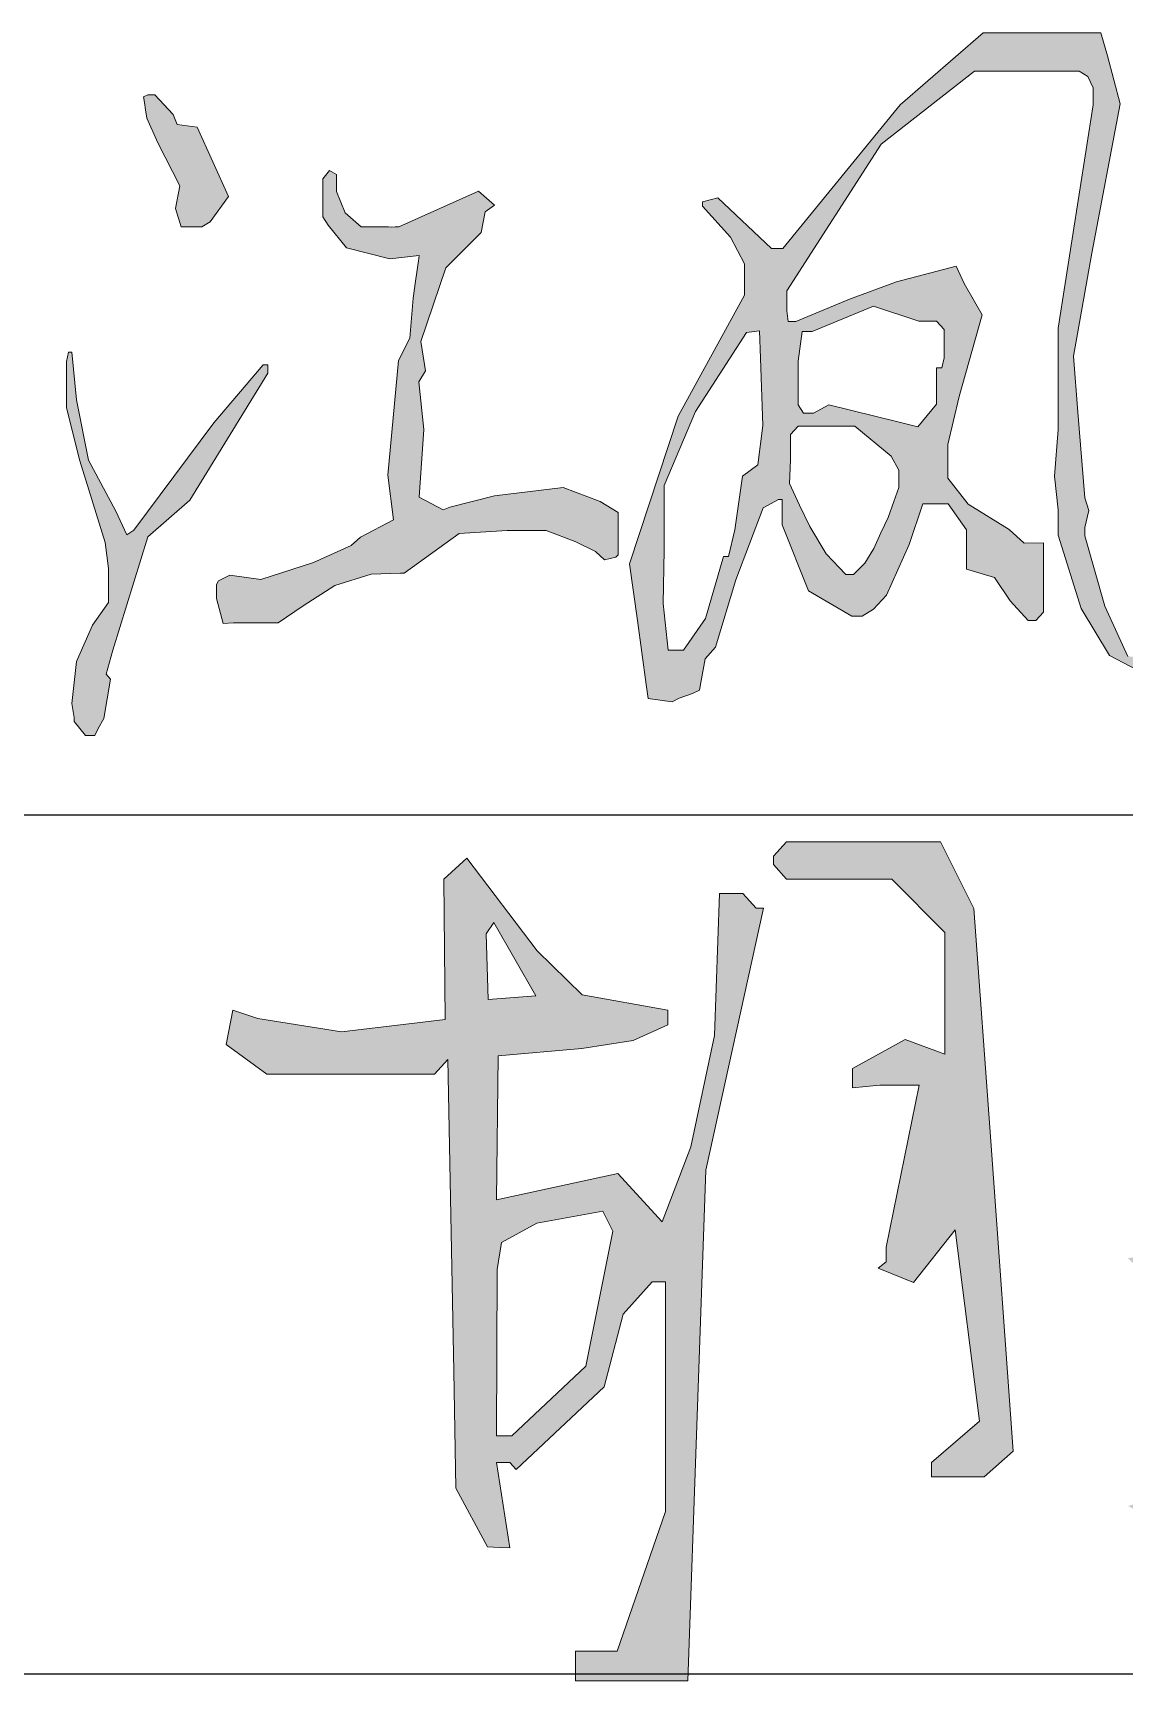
# Model space of a CAD drawing. Extents: x -29293 to 30124, y -19360 to 22650.
# Drawn here: x 12403 to 13101, y -16660 to -15605 of the extents above; entities that cross this region are included whole.
import ezdxf

# ---------------------------------------------------------------- set-up
doc = ezdxf.new("R2010")
doc.units = 0
doc.layers.get('0').update_dxf_attribs({"linetype": 'CONTINUOUS', "lineweight": 25})
doc.layers.add('13图框与明细表层', color=3, linetype='CONTINUOUS', lineweight=25)

msp = doc.modelspace()

# ---------------------------------------------------------------- hatches: boundary and pattern name
at = {"lineweight": 0}
h = msp.add_hatch(color=6, dxfattribs=at)
h.paths.add_polyline_path([(12996, -15837.3), (13010.7, -15785), (12999.2, -15765.1), (12994, -15754), (12986, -15756.1), (12955.9, -15763.9), (12925.7, -15775), (12891.4, -15789.4), (12886.5, -15789.4), (12885.6, -15782.5), (12885.6, -15775.1), (12885.6, -15769.7), (12946, -15675.9), (13005.7, -15629), (13064.4, -15629), (13072.6, -15629), (13078.3, -15632.6), (13081.6, -15639.8), (13081.6, -15650.6), (13059.3, -15793.6), (13059.3, -15858.5), (13056.9, -15888.3), (13059.3, -15909.9), (13059.3, -15926.2), (13074, -15973), (13092.2, -16003.2), (13122.5, -16019.2), (13170.6, -16044.7), (13204.9, -16054.9), (13222.9, -16054.3), (13250.7, -16053.3), (13265.3, -16035.2), (13265.3, -16026.7), (13265.3, -16021.3), (13265.3, -16008.7), (13261.3, -16000.4), (13246.4, -16007), (13240.9, -16007), (13235.9, -16007), (13235.9, -16007.8), (13235.9, -16015.9), (13219.5, -16025.7), (13217.1, -16025.7), (13187.6, -16025.7), (13156.8, -16025.1), (13138.8, -16007.1), (13103.9, -16003.7), (13089.2, -15971.6), (13076.4, -15926.6), (13076.4, -15921.2), (13078.9, -15910.3), (13076.4, -15902.2), (13071.9, -15847.4), (13069.1, -15811.6), (13080.9, -15745.6), (13098.9, -15649.9), (13090.8, -15619.3), (13086.5, -15604.6), (13066.9, -15604.6), (13042.4, -15604.6), (13011.3, -15604.6), (12958.3, -15650.6), (12883.2, -15742.6), (12875.9, -15742.6), (12841.5, -15710.1), (12831.8, -15712.8), (12831.8, -15715.6), (12849.7, -15735.4), (12858.7, -15752.5), (12858.7, -15766.9), (12858.7, -15772.4), (12816.2, -15850), (12785.1, -15944.5), (12790.1, -15980.8), (12795.7, -16021.8), (12796.9, -16030.7), (12812.3, -16032.7), (12816.8, -16030.4), (12825.3, -16027.5), (12829.9, -16025.3), (12830.6, -16020.5), (12833.5, -16005.2), (12840, -15997.9), (12853.1, -15954.6), (12870.6, -15908.6), (12880.3, -15903.2), (12882.7, -15903.2), (12882.7, -15919.5), (12899.5, -15961.8), (12927.3, -15978), (12933.8, -15978), (12941.2, -15973.5), (12949.4, -15964.5), (12964, -15932), (12972.6, -15906), (12977.5, -15906), (12988.9, -15906), (13000.7, -15922.7), (13000.7, -15947.9), (13018.6, -15953.3), (13028.6, -15968.1), (13040, -15980.8), (13044.9, -15980.7), (13049.8, -15975.3), (13049.8, -15947.7), (13049.8, -15931.1), (13037.6, -15931.3), (13027.9, -15922.5), (13001.7, -15906.3), (12988.7, -15889.7), (12988.7, -15877), (12988.7, -15868)])
h.paths.add_polyline_path([(12893, -15856.3), (12895.4, -15856.3), (12929.1, -15856.3), (12952.4, -15875.6), (12957.4, -15884.6), (12957.3, -15890.1), (12957.4, -15895.5), (12954.1, -15904.5), (12950.5, -15914.8), (12945.9, -15924.7), (12941.3, -15934.6), (12935.6, -15944.1), (12928.3, -15951.3), (12925.9, -15951.3), (12923.5, -15951.3), (12910.9, -15938.1), (12900.4, -15920.6), (12893.8, -15906.8), (12887.3, -15893), (12888.1, -15877.9), (12888.1, -15872.5), (12888.1, -15861.7)], flags=16)
h.paths.add_polyline_path([(12870.3, -15856), (12867.1, -15881), (12857.3, -15888.3), (12852.4, -15922.6), (12848.3, -15939.7), (12845.1, -15939.7), (12833.7, -15979.4), (12819.5, -15999.7), (12814.6, -15999.7), (12809.7, -15999.7), (12806.5, -15969.9), (12807.3, -15935.8), (12807.3, -15894.3), (12827.2, -15846.9), (12859.9, -15796.4), (12868.3, -15795.3), (12868.9, -15812.8)], flags=16)
h.paths.add_polyline_path([(12896.3, -15848.1), (12893, -15842.7), (12893, -15831.9), (12893, -15818.4), (12893, -15814.7), (12895.5, -15795.8), (12901.9, -15795.8), (12941.1, -15779.5), (12970.1, -15789.1), (12979, -15789.1), (12981.5, -15789.1), (12986.3, -15794.5), (12986.3, -15799.8), (12986.3, -15812.5), (12984.8, -15818.9), (12981.5, -15818.9), (12981.5, -15842.3), (12969.4, -15856.7), (12956.7, -15853.5), (12912.6, -15842.7), (12902.7, -15848.1)], flags=16)
h = msp.add_hatch(color=6)
h.paths.add_polyline_path([(13233.4, -15972.6), (13213.6, -15957.4), (13169.9, -15947.1), (13114.4, -15921.8), (13109.5, -15921.8), (13108.3, -15922.5), (13110.6, -15926), (13164.9, -15953.6), (13211.4, -15977.3), (13235.9, -15993.3), (13235.9, -16007.8), (13235.9, -16015.9), (13219.5, -16025.7), (13217.1, -16025.7), (13187.6, -16025.7), (13156.8, -16025.1), (13138.8, -16007.1), (13103.9, -16003.7), (13089.2, -15971.6), (13076.4, -15926.6), (13076.4, -15921.2), (13078.9, -15910.3), (13076.4, -15902.2), (13071.9, -15847.4), (13069.1, -15811.6), (13080.9, -15745.6), (13098.9, -15649.9), (13090.8, -15619.3), (13086.5, -15604.6), (13066.9, -15604.6), (13042.4, -15604.6), (13011.3, -15604.6), (12958.3, -15650.6), (12883.2, -15742.6), (12875.9, -15742.6), (12841.5, -15710.1), (12831.8, -15712.8), (12831.8, -15715.6), (12849.7, -15735.4), (12858.7, -15752.5), (12858.7, -15766.9), (12858.7, -15772.4), (12816.2, -15850), (12785.1, -15944.5), (12790.1, -15980.8), (12795.7, -16021.8), (12796.9, -16030.7), (12812.3, -16032.7), (12816.8, -16030.4), (12825.3, -16027.5), (12829.9, -16025.3), (12830.6, -16020.5), (12833.5, -16005.2), (12840, -15997.9), (12853.1, -15954.6), (12870.6, -15908.6), (12880.3, -15903.2), (12882.7, -15903.2), (12882.7, -15919.5), (12899.5, -15961.8), (12927.3, -15978), (12933.8, -15978), (12941.2, -15973.5), (12949.4, -15964.5), (12964, -15932), (12972.6, -15906), (12977.5, -15906), (12988.9, -15906), (13000.7, -15922.7), (13000.7, -15947.9), (13018.6, -15953.3), (13028.6, -15968.1), (13040, -15980.8), (13044.9, -15980.7), (13049.8, -15975.3), (13049.8, -15947.7), (13049.8, -15931.1), (13037.6, -15931.3), (13027.9, -15922.5), (13001.7, -15906.3), (12988.7, -15889.7), (12988.7, -15877), (12988.7, -15868), (12996, -15837.3), (13010.7, -15785), (12999.2, -15765.1), (12994, -15754), (12986, -15756.1), (12955.9, -15763.9), (12925.7, -15775), (12891.4, -15789.4), (12886.5, -15789.4), (12885.6, -15782.5), (12885.6, -15775.1), (12885.6, -15769.7), (12946, -15675.9), (13005.7, -15629), (13064.4, -15629), (13072.6, -15629), (13078.3, -15632.6), (13081.6, -15639.8), (13081.6, -15650.6), (13059.3, -15793.6), (13059.3, -15858.5), (13056.9, -15888.3), (13059.3, -15909.9), (13059.3, -15926.2), (13074, -15973), (13092.2, -16003.2), (13122.5, -16019.2), (13170.6, -16044.7), (13204.9, -16054.9), (13222.9, -16054.3), (13250.7, -16053.3), (13265.3, -16035.2), (13265.3, -16026.7), (13265.3, -16021.3), (13265.3, -16008.7), (13256.4, -15990.1)])
h.paths.add_polyline_path([(12981.5, -15842.3), (12969.4, -15856.7), (12956.7, -15853.5), (12912.6, -15842.7), (12902.7, -15848.1), (12896.3, -15848.1), (12893, -15842.7), (12893, -15831.9), (12893, -15818.4), (12893, -15814.7), (12895.5, -15795.8), (12901.9, -15795.8), (12941.1, -15779.5), (12970.1, -15789.1), (12979, -15789.1), (12981.5, -15789.1), (12986.3, -15794.5), (12986.3, -15799.8), (12986.3, -15812.5), (12984.8, -15818.9), (12981.5, -15818.9)], flags=16)
h.paths.add_polyline_path([(12957.4, -15895.5), (12954.1, -15904.5), (12950.5, -15914.8), (12945.9, -15924.7), (12941.3, -15934.6), (12935.6, -15944.1), (12928.3, -15951.3), (12925.9, -15951.3), (12923.5, -15951.3), (12910.9, -15938.1), (12900.4, -15920.6), (12893.8, -15906.8), (12887.3, -15893), (12888.1, -15877.9), (12888.1, -15872.5), (12888.1, -15861.7), (12893, -15856.3), (12895.4, -15856.3), (12929.1, -15856.3), (12952.4, -15875.6), (12957.4, -15884.6), (12957.3, -15890.1)], flags=16)
h.paths.add_polyline_path([(12867.1, -15881), (12857.3, -15888.3), (12852.4, -15922.6), (12848.3, -15939.7), (12845.1, -15939.7), (12833.7, -15979.4), (12819.5, -15999.7), (12814.6, -15999.7), (12809.7, -15999.7), (12806.5, -15969.9), (12807.3, -15935.8), (12807.3, -15894.3), (12827.2, -15846.9), (12859.9, -15796.4), (12868.3, -15795.3), (12868.9, -15812.8), (12870.3, -15856)], flags=16)
h = msp.add_hatch(color=6)
h.paths.add_polyline_path([(12508.5, -15664.9), (12495.6, -15663.2), (12493.1, -15656.9), (12481.4, -15644.3), (12477, -15644.3), (12474.1, -15645.6), (12474.7, -15649.2), (12475.4, -15653.8), (12476.2, -15659.1), (12483.4, -15675), (12497.3, -15702.5), (12494.7, -15717), (12498.3, -15728.8), (12511.4, -15728.8), (12516.7, -15725.6), (12528.5, -15709.3)])
h.paths.add_polyline_path([(12476.9, -15927.2), (12503.8, -15903.6), (12553.6, -15822.4), (12553.6, -15817), (12550.7, -15817), (12519.2, -15854.3), (12467.9, -15922.9), (12463.5, -15925.9), (12456.4, -15910.7), (12438.9, -15878.2), (12431.2, -15839.5), (12428.3, -15808.9), (12426.2, -15808.9), (12425, -15815), (12425, -15823.1), (12425, -15844.7), (12433.4, -15878.6), (12449.6, -15930.9), (12451.8, -15947.5), (12451.8, -15969.2), (12441.6, -15983.7), (12431.4, -16006.9), (12428.4, -16033.9), (12429.9, -16042.9), (12429.8, -16045.3), (12437.1, -16054.3), (12443, -16054.3), (12445.2, -16049.8), (12448.7, -16043.4), (12453.1, -16018.2), (12450.3, -16015.1), (12454.6, -15999.8)])
h.paths.add_polyline_path([(12619.9, -15951.1), (12638.6, -15950.4), (12640.8, -15950.4), (12676, -15925.1), (12706.7, -15923.1), (12731.7, -15923.1), (12750.7, -15930.3), (12763.2, -15936.6), (12769.1, -15942), (12776.4, -15940.2), (12777.9, -15938.8), (12777.9, -15928), (12777.9, -15917.1), (12777.9, -15911.7), (12766.2, -15904.5), (12742.7, -15895.5), (12698.7, -15900.9), (12670.2, -15908.1), (12665.8, -15909.8), (12650.4, -15901.7), (12653.4, -15858.4), (12650.3, -15828), (12654.6, -15820.9), (12652.4, -15807.4), (12651.6, -15802.1), (12667.5, -15754.9), (12690.1, -15732.3), (12692.8, -15719.1), (12698.7, -15714.8), (12688.5, -15705.8), (12637.5, -15728.7), (12635.2, -15728.7), (12633, -15728.9), (12630.8, -15728.7), (12613.3, -15728.7), (12603.1, -15719.7), (12597.7, -15706.2), (12597.7, -15695.3), (12593.2, -15692.6), (12588.8, -15698), (12588.8, -15706.1), (12588.8, -15722.3), (12592.3, -15727.6), (12604, -15742.1), (12631.8, -15749.2), (12650.5, -15747.1), (12650, -15750.6), (12648.2, -15763.6), (12646.7, -15774.3), (12644.5, -15799.9), (12637.2, -15814.4), (12630.4, -15887.7), (12634.1, -15916.3), (12612.9, -15927.4), (12607.1, -15932.8), (12583, -15943.7), (12549.2, -15954.4), (12529.4, -15951.7), (12522.1, -15955.3), (12520.8, -15957.6), (12520.8, -15961.2), (12520.8, -15966.6), (12525.2, -15982.7), (12531.7, -15982.2), (12544.8, -15982.2), (12560.2, -15982.2), (12576.3, -15971.4), (12596.5, -15958.4)])
h = msp.add_hatch(color=6)
h.paths.add_polyline_path([(12833.8, -16332.5), (12870.7, -16164.9), (12866, -16164.9), (12857.5, -16155.6), (12842.6, -16155.6), (12839.5, -16246.4), (12824.2, -16317.6), (12805.9, -16365.7), (12777.5, -16334.7), (12699.9, -16351.6), (12701, -16259.4), (12754.5, -16254.7), (12787.3, -16249.5), (12809.6, -16239.6), (12809.6, -16230.2), (12754.8, -16220.4), (12725.9, -16192.1), (12680.9, -16132.9), (12666.2, -16146.3), (12667.2, -16236.1), (12600.8, -16244), (12547.4, -16235.6), (12531.2, -16230.2), (12527, -16252.1), (12553.1, -16271.1), (12609.8, -16271.1), (12660.4, -16271.1), (12668.8, -16261.7), (12672.6, -16461.3), (12674, -16536.2), (12694.3, -16573.8), (12701.8, -16574.1), (12708.4, -16574.4), (12699.9, -16519.7), (12708.4, -16519.7), (12712.6, -16524.3), (12768.8, -16471.4), (12781, -16424.7), (12799.6, -16404), (12808, -16404), (12808, -16413.4), (12808, -16551), (12777.2, -16640.5), (12750.5, -16640.5), (12750.5, -16659.6), (12775.9, -16659.6), (12822.4, -16659.6)])
h.paths.add_polyline_path([(12703.2, -16379), (12725.7, -16366.6), (12767.9, -16358.8), (12774.3, -16371.6), (12757.1, -16458), (12709.7, -16502.7), (12699.9, -16502.7), (12700.5, -16396.2)], flags=16)
h.paths.add_polyline_path([(12694.6, -16223.3), (12693.3, -16181.4), (12698.3, -16174.1), (12725.2, -16221)], flags=16)
h.paths.add_polyline_path([(13016.1, -16314.1), (13005.4, -16165.2), (12983.9, -16122.4), (12893.9, -16122.4), (12885.4, -16122.4), (12877.1, -16131.7), (12877.1, -16137), (12885.4, -16146.3), (12952.9, -16146.3), (12986.7, -16180.5), (12986.7, -16249), (12986.7, -16258.3), (12961.4, -16249), (12927.6, -16267.6), (12927.6, -16280), (12945.1, -16278.1), (12961.9, -16278.1), (12970.4, -16278.1), (12949.3, -16381.9), (12949.3, -16391.3), (12944.2, -16395.4), (12966.7, -16404.6), (12993.3, -16370.7), (13008.9, -16493.3), (12978.3, -16519.7), (12978.3, -16528.9), (13012, -16528.9), (13030.4, -16512.4)])
h.paths.add_polyline_path([(13291.5, -16312.2), (13330.4, -16305.1), (13317.4, -16293.1), (13300, -16295.6), (13290.7, -16304.9), (13281.4, -16267.6), (13272.1, -16267.6), (13262.7, -16311.2), (13247.2, -16332.9), (13225.4, -16332.9), (13225.4, -16323.6), (13246.3, -16164.9), (13246.3, -16127.6), (13225.4, -16099.6), (13216, -16099.6), (13225.4, -16146.2), (13225.4, -16183.6), (13208.8, -16322.6), (13180.1, -16377.6), (13104, -16388.9), (13122.7, -16407.6), (13176.4, -16391.9), (13157.7, -16448.4), (13154.8, -16468.3), (13192.1, -16477.5), (13178.2, -16508.7), (13146, -16535.2), (13104, -16547.6), (13113.9, -16552.8), (13123.3, -16552.8), (13152.9, -16552.8), (13183.9, -16531), (13216.6, -16487.5), (13300, -16519.6), (13300, -16510.3), (13300, -16499.3), (13278.2, -16486.9), (13234.7, -16473), (13263.5, -16360)])
h.paths.add_polyline_path([(13234.7, -16370.2), (13244.1, -16370.2), (13236.2, -16428.1), (13217.8, -16454.2), (13197.4, -16454.2), (13178.7, -16454.2), (13187.1, -16393.8), (13203.8, -16370.2)], flags=16)
h.paths.add_polyline_path([(13441.2, -16330.5), (13465.7, -16275.9), (13508.4, -16236.4), (13570.7, -16216.2), (13561.4, -16202.3), (13541.2, -16202.3), (13514.4, -16213.1), (13491.1, -16231.7), (13492.8, -16208.7), (13554.2, -16147.3), (13543.3, -16134.6), (13524.6, -16134.6), (13462.4, -16147.1), (13432.5, -16159.6), (13432.5, -16172.1), (13432.5, -16184.5), (13443.8, -16175.4), (13468.7, -16175.4), (13471.6, -16191.1), (13449.8, -16191.1), (13408.9, -16230.2), (13356.1, -16304.9), (13356.1, -16323.6), (13374.7, -16323.6), (13427.9, -16298.3), (13408.5, -16373.5), (13361.1, -16440.2), (13313.4, -16477.9), (13309.4, -16491.6), (13332.1, -16491.6), (13377.2, -16452.7), (13411.2, -16397.3)])
h.paths.add_polyline_path([(13424.6, -16279.1), (13410.2, -16269.9), (13456.4, -16223.5), (13461.4, -16242)], flags=16)
h.paths.add_polyline_path([(13487.3, -16321.3), (13470.9, -16316.3), (13468.1, -16323.6), (13549.8, -16373.2), (13552.8, -16373.2), (13553.9, -16375.7), (13570.7, -16385.9), (13639.1, -16411.1), (13673.4, -16411.1), (13748, -16411.1), (13748, -16398.3), (13738.7, -16388.9), (13686.6, -16393.8), (13601.4, -16386.4)])
h.paths.add_polyline_path([(13564.3, -16397.7), (13553.9, -16375.7), (13549.8, -16373.2), (13543.4, -16373.2), (13534, -16382.5), (13532.2, -16388.4), (13541.6, -16397.7), (13541.6, -16640.3), (13552, -16659.6), (13561.4, -16659.6), (13564.3, -16647.9), (13554.9, -16545.3), (13564.3, -16472.4), (13564.3, -16463), (13554.9, -16453.7), (13564.3, -16444.3)])
h.paths.add_polyline_path([(13470.3, -16443.7), (13477.3, -16388.9), (13468.1, -16381.8), (13420.2, -16582.1), (13422, -16603), (13450, -16603), (13456, -16555.2)])

# ---------------------------------------------------------------- linework, layer by layer
at = {"color": 6, "lineweight": 0}
for p, q in [((12958.3, -15650.6), (13011.3, -15604.6)), ((13011.3, -15604.6), (13042.4, -15604.6)), ((13042.4, -15604.6), (13042.4, -15604.6)), ((13042.4, -15604.6), (13042.4, -15604.6)), ((13042.4, -15604.6), (13066.9, -15604.6)), ((13066.9, -15604.6), (13086.5, -15604.6)), ((13066.9, -15604.6), (13066.9, -15604.6)), ((13086.5, -15604.6), (13090.8, -15619.3)), ((13090.8, -15619.3), (13098.9, -15649.9)), ((13005.7, -15629), (12946, -15675.9)), ((13064.4, -15629), (13005.7, -15629)), ((13072.6, -15629), (13064.4, -15629)), ((13064.4, -15629), (13064.4, -15629)), ((13078.3, -15632.6), (13072.6, -15629)), ((13081.6, -15639.8), (13078.3, -15632.6)), ((12474.1, -15645.6), (12477, -15644.3)), ((12474.7, -15649.2), (12474.1, -15645.6)), ((12477, -15644.3), (12481.4, -15644.3)), ((12481.4, -15644.3), (12493.1, -15656.9)), ((13081.6, -15650.6), (13081.6, -15639.8)), ((13081.6, -15639.8), (13081.6, -15639.8)), ((13081.6, -15639.8), (13081.6, -15639.8)), ((12475.4, -15653.8), (12474.7, -15649.2)), ((12474.7, -15649.2), (12474.7, -15649.2)), ((12474.7, -15649.2), (12474.7, -15649.2)), ((12476.2, -15659.1), (12475.4, -15653.8)), ((12475.4, -15653.8), (12475.4, -15653.8)), ((12475.4, -15653.8), (12475.4, -15653.8)), ((12883.2, -15742.6), (12958.3, -15650.6)), ((13059.3, -15793.6), (13081.6, -15650.6)), ((13098.9, -15649.9), (13080.9, -15745.6)), ((13081.6, -15650.6), (13081.6, -15650.6)), ((13081.6, -15650.6), (13081.6, -15650.6)), ((13081.6, -15650.6), (13081.6, -15650.6)), ((13098.9, -15649.9), (13098.9, -15649.9)), ((12483.4, -15675), (12476.2, -15659.1)), ((12493.1, -15656.9), (12495.6, -15663.2)), ((12495.6, -15663.2), (12508.5, -15664.9)), ((12508.5, -15664.9), (12508.5, -15664.9)), ((12508.5, -15664.9), (12508.5, -15664.9)), ((12508.5, -15664.9), (12528.5, -15709.3)), ((12497.3, -15702.5), (12483.4, -15675)), ((12946, -15675.9), (12885.6, -15769.7)), ((12588.8, -15698), (12593.2, -15692.6)), ((12588.8, -15706.1), (12588.8, -15698)), ((12588.8, -15698), (12588.8, -15698)), ((12588.8, -15698), (12588.8, -15698)), ((12588.8, -15698), (12588.8, -15698)), ((12593.2, -15692.6), (12593.2, -15692.6)), ((12593.2, -15692.6), (12597.7, -15695.3)), ((12593.2, -15692.6), (12593.2, -15692.6)), ((12597.7, -15695.3), (12597.7, -15695.3)), ((12597.7, -15695.3), (12597.7, -15695.3)), ((12597.7, -15695.3), (12597.7, -15706.2)), ((12494.7, -15717), (12497.3, -15702.5)), ((12497.3, -15702.5), (12497.3, -15702.5)), ((12497.3, -15702.5), (12497.3, -15702.5)), ((12588.8, -15722.3), (12588.8, -15706.1)), ((12588.8, -15706.1), (12588.8, -15706.1)), ((12588.8, -15706.1), (12588.8, -15706.1)), ((12597.7, -15706.2), (12603.1, -15719.7)), ((12637.5, -15728.7), (12688.5, -15705.8)), ((12688.5, -15705.8), (12688.5, -15705.8)), ((12688.5, -15705.8), (12688.5, -15705.8)), ((12688.5, -15705.8), (12698.7, -15714.8)), ((12498.3, -15728.8), (12494.7, -15717)), ((12494.7, -15717), (12494.7, -15717)), ((12494.7, -15717), (12494.7, -15717)), ((12494.7, -15717), (12494.7, -15717)), ((12528.5, -15709.3), (12516.7, -15725.6)), ((12528.5, -15709.3), (12528.5, -15709.3)), ((12528.5, -15709.3), (12528.5, -15709.3)), ((12692.8, -15719.1), (12690.1, -15732.3)), ((12698.7, -15714.8), (12692.8, -15719.1)), ((12831.8, -15712.8), (12841.5, -15710.1)), ((12831.8, -15715.6), (12831.8, -15712.8)), ((12831.8, -15712.8), (12831.8, -15712.8)), ((12831.8, -15712.8), (12831.8, -15712.8)), ((12831.8, -15712.8), (12831.8, -15712.8)), ((12849.7, -15735.4), (12831.8, -15715.6)), ((12831.8, -15715.6), (12831.8, -15715.6)), ((12831.8, -15715.6), (12831.8, -15715.6)), ((12841.5, -15710.1), (12841.5, -15710.1)), ((12841.5, -15710.1), (12841.5, -15710.1)), ((12841.5, -15710.1), (12841.5, -15710.1)), ((12841.5, -15710.1), (12875.9, -15742.6)), ((12511.4, -15728.8), (12498.3, -15728.8)), ((12498.3, -15728.8), (12498.3, -15728.8)), ((12498.3, -15728.8), (12498.3, -15728.8)), ((12516.7, -15725.6), (12511.4, -15728.8)), ((12592.3, -15727.6), (12588.8, -15722.3)), ((12604, -15742.1), (12592.3, -15727.6)), ((12603.1, -15719.7), (12613.3, -15728.7)), ((12613.3, -15728.7), (12613.3, -15728.7)), ((12613.3, -15728.7), (12613.3, -15728.7)), ((12613.3, -15728.7), (12630.8, -15728.7)), ((12630.8, -15728.7), (12630.8, -15728.7)), ((12630.8, -15728.7), (12630.8, -15728.7)), ((12630.8, -15728.7), (12630.8, -15728.7)), ((12630.8, -15728.7), (12633, -15728.9)), ((12633, -15728.9), (12635.2, -15728.7)), ((12633, -15728.9), (12633, -15728.9)), ((12633, -15728.9), (12633, -15728.9)), ((12633, -15728.9), (12633, -15728.9)), ((12635.2, -15728.7), (12635.2, -15728.7)), ((12635.2, -15728.7), (12635.2, -15728.7)), ((12635.2, -15728.7), (12635.2, -15728.7)), ((12635.2, -15728.7), (12637.5, -15728.7)), ((12637.5, -15728.7), (12637.5, -15728.7)), ((12637.5, -15728.7), (12637.5, -15728.7)), ((12637.5, -15728.7), (12637.5, -15728.7)), ((12690.1, -15732.3), (12667.5, -15754.9)), ((12690.1, -15732.3), (12690.1, -15732.3)), ((12858.7, -15752.5), (12849.7, -15735.4)), ((12631.8, -15749.2), (12604, -15742.1)), ((12604, -15742.1), (12604, -15742.1)), ((12650.5, -15747.1), (12631.8, -15749.2)), ((12648.2, -15763.6), (12650, -15750.6)), ((12650, -15750.6), (12650.5, -15747.1)), ((12650, -15750.6), (12650, -15750.6)), ((12650, -15750.6), (12650, -15750.6)), ((12875.9, -15742.6), (12875.9, -15742.6)), ((12875.9, -15742.6), (12875.9, -15742.6)), ((12875.9, -15742.6), (12875.9, -15742.6)), ((12875.9, -15742.6), (12883.2, -15742.6)), ((12883.2, -15742.6), (12883.2, -15742.6)), ((12883.2, -15742.6), (12883.2, -15742.6)), ((13080.9, -15745.6), (13069.1, -15811.6)), ((12667.5, -15754.9), (12651.6, -15802.1)), ((12858.7, -15766.9), (12858.7, -15752.5)), ((12955.9, -15763.9), (12986, -15756.1)), ((12986, -15756.1), (12994, -15754)), ((12986, -15756.1), (12986, -15756.1)), ((12994, -15754), (12999.2, -15765.1)), ((12646.7, -15774.3), (12648.2, -15763.6)), ((12648.2, -15763.6), (12648.2, -15763.6)), ((12648.2, -15763.6), (12648.2, -15763.6)), ((12816.2, -15850), (12858.7, -15772.4)), ((12858.7, -15772.4), (12858.7, -15766.9)), ((12858.7, -15766.9), (12858.7, -15766.9)), ((12858.7, -15766.9), (12858.7, -15766.9)), ((12858.7, -15772.4), (12858.7, -15772.4)), ((12858.7, -15772.4), (12858.7, -15772.4)), ((12885.6, -15769.7), (12885.6, -15769.7)), ((12885.6, -15769.7), (12885.6, -15769.7)), ((12885.6, -15769.7), (12885.6, -15775.1)), ((12925.7, -15775), (12955.9, -15763.9)), ((12999.2, -15765.1), (13010.7, -15785)), ((12644.5, -15799.9), (12646.7, -15774.3)), ((12885.6, -15775.1), (12885.6, -15775.1)), ((12885.6, -15775.1), (12885.6, -15775.1)), ((12885.6, -15775.1), (12885.6, -15782.5)), ((12885.6, -15782.5), (12886.5, -15789.4)), ((12891.4, -15789.4), (12925.7, -15775)), ((12941.1, -15779.5), (12901.9, -15795.8)), ((12970.1, -15789.1), (12941.1, -15779.5)), ((12886.5, -15789.4), (12891.4, -15789.4)), ((12891.4, -15789.4), (12891.4, -15789.4)), ((12979, -15789.1), (12970.1, -15789.1)), ((12981.5, -15789.1), (12979, -15789.1)), ((12979, -15789.1), (12979, -15789.1)), ((12979, -15789.1), (12979, -15789.1)), ((12986.3, -15794.5), (12981.5, -15789.1)), ((12981.5, -15789.1), (12981.5, -15789.1)), ((12981.5, -15789.1), (12981.5, -15789.1)), ((12981.5, -15789.1), (12981.5, -15789.1)), ((13010.7, -15785), (12996, -15837.3)), ((13010.7, -15785), (13010.7, -15785)), ((12637.2, -15814.4), (12644.5, -15799.9)), ((12651.6, -15802.1), (12652.4, -15807.4)), ((12859.9, -15796.4), (12827.2, -15846.9)), ((12868.3, -15795.3), (12859.9, -15796.4)), ((12859.9, -15796.4), (12859.9, -15796.4)), ((12859.9, -15796.4), (12859.9, -15796.4)), ((12868.9, -15812.8), (12868.3, -15795.3)), ((12868.3, -15795.3), (12868.3, -15795.3)), ((12868.3, -15795.3), (12868.3, -15795.3)), ((12868.3, -15795.3), (12868.3, -15795.3)), ((12895.5, -15795.8), (12893, -15814.7)), ((12901.9, -15795.8), (12895.5, -15795.8)), ((12901.9, -15795.8), (12901.9, -15795.8)), ((12986.3, -15799.8), (12986.3, -15794.5)), ((12986.3, -15794.5), (12986.3, -15794.5)), ((12986.3, -15794.5), (12986.3, -15794.5)), ((12986.3, -15794.5), (12986.3, -15794.5)), ((12986.3, -15812.5), (12986.3, -15799.8)), ((12986.3, -15799.8), (12986.3, -15799.8)), ((12986.3, -15799.8), (12986.3, -15799.8)), ((13059.3, -15858.5), (13059.3, -15793.6)), ((13059.3, -15793.6), (13059.3, -15793.6)), ((13059.3, -15793.6), (13059.3, -15793.6)), ((13059.3, -15793.6), (13059.3, -15793.6)), ((12425, -15815), (12426.2, -15808.9)), ((12426.2, -15808.9), (12426.2, -15808.9)), ((12426.2, -15808.9), (12428.3, -15808.9)), ((12426.2, -15808.9), (12426.2, -15808.9)), ((12428.3, -15808.9), (12428.3, -15808.9)), ((12428.3, -15808.9), (12428.3, -15808.9)), ((12428.3, -15808.9), (12431.2, -15839.5)), ((12630.4, -15887.7), (12637.2, -15814.4)), ((12637.2, -15814.4), (12637.2, -15814.4)), ((12652.4, -15807.4), (12652.4, -15807.4)), ((12652.4, -15807.4), (12652.4, -15807.4)), ((12652.4, -15807.4), (12654.6, -15820.9)), ((12870.3, -15856), (12868.9, -15812.8)), ((12868.9, -15812.8), (12868.9, -15812.8)), ((12868.9, -15812.8), (12868.9, -15812.8)), ((12984.8, -15818.9), (12986.3, -15812.5)), ((13069.1, -15811.6), (13071.9, -15847.4)), ((12425, -15823.1), (12425, -15815)), ((12425, -15815), (12425, -15815)), ((12425, -15815), (12425, -15815)), ((12425, -15815), (12425, -15815)), ((12425, -15844.7), (12425, -15823.1)), ((12425, -15823.1), (12425, -15823.1)), ((12425, -15823.1), (12425, -15823.1)), ((12553.6, -15822.4), (12503.8, -15903.6)), ((12519.2, -15854.3), (12550.7, -15817)), ((12550.7, -15817), (12553.6, -15817)), ((12553.6, -15817), (12553.6, -15817)), ((12553.6, -15817), (12553.6, -15817)), ((12553.6, -15817), (12553.6, -15822.4)), ((12553.6, -15822.4), (12553.6, -15822.4)), ((12553.6, -15822.4), (12553.6, -15822.4)), ((12654.6, -15820.9), (12650.3, -15828)), ((12654.6, -15820.9), (12654.6, -15820.9)), ((12654.6, -15820.9), (12654.6, -15820.9)), ((12893, -15814.7), (12893, -15818.4)), ((12893, -15818.4), (12893, -15818.4)), ((12893, -15818.4), (12893, -15831.9)), ((12981.5, -15842.3), (12981.5, -15818.9)), ((12981.5, -15818.9), (12981.5, -15818.9)), ((12981.5, -15818.9), (12984.8, -15818.9)), ((12650.3, -15828), (12653.4, -15858.4)), ((12893, -15831.9), (12893, -15831.9)), ((12893, -15831.9), (12893, -15831.9)), ((12893, -15831.9), (12893, -15842.7)), ((12433.4, -15878.6), (12425, -15844.7)), ((12431.2, -15839.5), (12438.9, -15878.2)), ((12893, -15842.7), (12896.3, -15848.1)), ((12902.7, -15848.1), (12912.6, -15842.7)), ((12912.6, -15842.7), (12912.6, -15842.7)), ((12912.6, -15842.7), (12912.6, -15842.7)), ((12912.6, -15842.7), (12912.6, -15842.7)), ((12912.6, -15842.7), (12956.7, -15853.5)), ((12969.4, -15856.7), (12981.5, -15842.3)), ((12996, -15837.3), (12988.7, -15868)), ((12467.9, -15922.9), (12519.2, -15854.3)), ((12785.1, -15944.5), (12816.2, -15850)), ((12827.2, -15846.9), (12807.3, -15894.3)), ((12867.1, -15881), (12870.3, -15856)), ((12893, -15856.3), (12888.1, -15861.7)), ((12895.4, -15856.3), (12893, -15856.3)), ((12893, -15856.3), (12893, -15856.3)), ((12893, -15856.3), (12893, -15856.3)), ((12893, -15856.3), (12893, -15856.3)), ((12929.1, -15856.3), (12895.4, -15856.3)), ((12895.4, -15856.3), (12895.4, -15856.3)), ((12895.4, -15856.3), (12895.4, -15856.3)), ((12896.3, -15848.1), (12902.7, -15848.1)), ((12902.7, -15848.1), (12902.7, -15848.1)), ((12902.7, -15848.1), (12902.7, -15848.1)), ((12952.4, -15875.6), (12929.1, -15856.3)), ((12956.7, -15853.5), (12956.7, -15853.5)), ((12956.7, -15853.5), (12956.7, -15853.5)), ((12956.7, -15853.5), (12969.4, -15856.7)), ((13071.9, -15847.4), (13071.9, -15847.4)), ((13071.9, -15847.4), (13071.9, -15847.4)), ((13071.9, -15847.4), (13076.4, -15902.2)), ((12653.4, -15858.4), (12650.4, -15901.7)), ((12888.1, -15861.7), (12888.1, -15861.7)), ((12888.1, -15861.7), (12888.1, -15872.5)), ((12888.1, -15861.7), (12888.1, -15861.7)), ((13056.9, -15888.3), (13059.3, -15858.5)), ((13059.3, -15858.5), (13059.3, -15858.5)), ((13059.3, -15858.5), (13059.3, -15858.5)), ((13059.3, -15858.5), (13059.3, -15858.5)), ((12888.1, -15872.5), (12888.1, -15872.5)), ((12888.1, -15872.5), (12888.1, -15872.5)), ((12888.1, -15872.5), (12888.1, -15877.9)), ((12957.4, -15884.6), (12952.4, -15875.6)), ((12988.7, -15868), (12988.7, -15877)), ((12988.7, -15877), (12988.7, -15877)), ((12988.7, -15877), (12988.7, -15889.7)), ((12449.6, -15930.9), (12433.4, -15878.6)), ((12438.9, -15878.2), (12456.4, -15910.7)), ((12634.1, -15916.3), (12630.4, -15887.7)), ((12852.4, -15922.6), (12857.3, -15888.3)), ((12857.3, -15888.3), (12867.1, -15881)), ((12857.3, -15888.3), (12857.3, -15888.3)), ((12888.1, -15877.9), (12887.3, -15893)), ((12957.3, -15890.1), (12957.4, -15884.6)), ((12957.4, -15884.6), (12957.4, -15884.6)), ((12957.4, -15884.6), (12957.4, -15884.6)), ((13059.3, -15909.9), (13056.9, -15888.3)), ((13056.9, -15888.3), (13056.9, -15888.3)), ((13056.9, -15888.3), (13056.9, -15888.3)), ((13056.9, -15888.3), (13056.9, -15888.3)), ((12698.7, -15900.9), (12742.7, -15895.5)), ((12742.7, -15895.5), (12742.7, -15895.5)), ((12742.7, -15895.5), (12766.2, -15904.5)), ((12807.3, -15894.3), (12807.3, -15935.8)), ((12887.3, -15893), (12893.8, -15906.8)), ((12954.1, -15904.5), (12957.4, -15895.5)), ((12957.4, -15895.5), (12957.3, -15890.1)), ((12957.3, -15890.1), (12957.3, -15890.1)), ((12957.3, -15890.1), (12957.3, -15890.1)), ((12957.3, -15890.1), (12957.3, -15890.1)), ((12957.4, -15895.5), (12957.4, -15895.5)), ((12957.4, -15895.5), (12957.4, -15895.5)), ((12988.7, -15889.7), (13001.7, -15906.3)), ((12503.8, -15903.6), (12476.9, -15927.2)), ((12650.4, -15901.7), (12650.4, -15901.7)), ((12650.4, -15901.7), (12650.4, -15901.7)), ((12650.4, -15901.7), (12665.8, -15909.8)), ((12665.8, -15909.8), (12670.2, -15908.1)), ((12670.2, -15908.1), (12698.7, -15900.9)), ((12766.2, -15904.5), (12777.9, -15911.7)), ((12870.6, -15908.6), (12853.1, -15954.6)), ((12880.3, -15903.2), (12870.6, -15908.6)), ((12882.7, -15903.2), (12880.3, -15903.2)), ((12880.3, -15903.2), (12880.3, -15903.2)), ((12880.3, -15903.2), (12880.3, -15903.2)), ((12882.7, -15919.5), (12882.7, -15903.2)), ((12882.7, -15903.2), (12882.7, -15903.2)), ((12882.7, -15903.2), (12882.7, -15903.2)), ((12893.8, -15906.8), (12893.8, -15906.8)), ((12893.8, -15906.8), (12900.4, -15920.6)), ((12950.5, -15914.8), (12954.1, -15904.5)), ((12972.6, -15906), (12964, -15932)), ((12977.5, -15906), (12972.6, -15906)), ((12988.9, -15906), (12977.5, -15906)), ((12977.5, -15906), (12977.5, -15906)), ((13000.7, -15922.7), (12988.9, -15906)), ((13001.7, -15906.3), (13027.9, -15922.5)), ((13076.4, -15902.2), (13076.4, -15902.2)), ((13076.4, -15902.2), (13076.4, -15902.2)), ((13076.4, -15902.2), (13076.4, -15902.2)), ((13076.4, -15902.2), (13078.9, -15910.3)), ((12456.4, -15910.7), (12456.4, -15910.7)), ((12456.4, -15910.7), (12456.4, -15910.7)), ((12456.4, -15910.7), (12463.5, -15925.9)), ((12612.9, -15927.4), (12634.1, -15916.3)), ((12665.8, -15909.8), (12665.8, -15909.8)), ((12665.8, -15909.8), (12665.8, -15909.8)), ((12777.9, -15911.7), (12777.9, -15917.1)), ((12777.9, -15917.1), (12777.9, -15917.1)), ((12777.9, -15917.1), (12777.9, -15917.1)), ((12777.9, -15917.1), (12777.9, -15928)), ((12899.5, -15961.8), (12882.7, -15919.5)), ((12945.9, -15924.7), (12950.5, -15914.8)), ((13059.3, -15926.2), (13059.3, -15909.9)), ((13059.3, -15909.9), (13059.3, -15909.9)), ((13059.3, -15909.9), (13059.3, -15909.9)), ((13059.3, -15909.9), (13059.3, -15909.9)), ((13078.9, -15910.3), (13076.4, -15921.2)), ((13078.9, -15910.3), (13078.9, -15910.3)), ((13078.9, -15910.3), (13078.9, -15910.3)), ((13078.9, -15910.3), (13078.9, -15910.3)), ((12476.9, -15927.2), (12454.6, -15999.8)), ((12463.5, -15925.9), (12467.9, -15922.9)), ((12463.5, -15925.9), (12463.5, -15925.9)), ((12463.5, -15925.9), (12463.5, -15925.9)), ((12463.5, -15925.9), (12463.5, -15925.9)), ((12467.9, -15922.9), (12467.9, -15922.9)), ((12467.9, -15922.9), (12467.9, -15922.9)), ((12607.1, -15932.8), (12612.9, -15927.4)), ((12612.9, -15927.4), (12612.9, -15927.4)), ((12676, -15925.1), (12640.8, -15950.4)), ((12706.7, -15923.1), (12676, -15925.1)), ((12731.7, -15923.1), (12706.7, -15923.1)), ((12750.7, -15930.3), (12731.7, -15923.1)), ((12731.7, -15923.1), (12731.7, -15923.1)), ((12763.2, -15936.6), (12750.7, -15930.3)), ((12777.9, -15928), (12777.9, -15928)), ((12777.9, -15928), (12777.9, -15928)), ((12777.9, -15928), (12777.9, -15938.8)), ((12848.3, -15939.7), (12852.4, -15922.6)), ((12900.4, -15920.6), (12910.9, -15938.1)), ((12941.3, -15934.6), (12945.9, -15924.7)), ((12945.9, -15924.7), (12945.9, -15924.7)), ((13000.7, -15947.9), (13000.7, -15922.7)), ((13027.9, -15922.5), (13027.9, -15922.5)), ((13027.9, -15922.5), (13037.6, -15931.3)), ((13074, -15973), (13059.3, -15926.2)), ((13059.3, -15926.2), (13059.3, -15926.2)), ((13059.3, -15926.2), (13059.3, -15926.2)), ((13076.4, -15921.2), (13076.4, -15921.2)), ((13076.4, -15921.2), (13076.4, -15921.2)), ((13076.4, -15921.2), (13076.4, -15921.2)), ((13076.4, -15921.2), (13076.4, -15926.6)), ((13076.4, -15926.6), (13076.4, -15926.6)), ((13076.4, -15926.6), (13076.4, -15926.6)), ((13076.4, -15926.6), (13089.2, -15971.6)), ((12451.8, -15947.5), (12449.6, -15930.9)), ((12449.6, -15930.9), (12449.6, -15930.9)), ((12449.6, -15930.9), (12449.6, -15930.9)), ((12583, -15943.7), (12607.1, -15932.8)), ((12769.1, -15942), (12763.2, -15936.6)), ((12776.4, -15940.2), (12769.1, -15942)), ((12777.9, -15938.8), (12776.4, -15940.2)), ((12807.3, -15935.8), (12806.5, -15969.9)), ((12807.3, -15935.8), (12807.3, -15935.8)), ((12833.7, -15979.4), (12845.1, -15939.7)), ((12845.1, -15939.7), (12845.1, -15939.7)), ((12845.1, -15939.7), (12848.3, -15939.7)), ((12910.9, -15938.1), (12923.5, -15951.3)), ((12935.6, -15944.1), (12941.3, -15934.6)), ((12964, -15932), (12949.4, -15964.5)), ((13037.6, -15931.3), (13049.8, -15931.1)), ((13049.8, -15931.1), (13049.8, -15947.7)), ((12451.8, -15969.2), (12451.8, -15947.5)), ((12451.8, -15947.5), (12451.8, -15947.5)), ((12451.8, -15947.5), (12451.8, -15947.5)), ((12451.8, -15947.5), (12451.8, -15947.5)), ((12549.2, -15954.4), (12583, -15943.7)), ((12619.9, -15951.1), (12596.5, -15958.4)), ((12638.6, -15950.4), (12619.9, -15951.1)), ((12619.9, -15951.1), (12619.9, -15951.1)), ((12619.9, -15951.1), (12619.9, -15951.1)), ((12640.8, -15950.4), (12638.6, -15950.4)), ((12638.6, -15950.4), (12638.6, -15950.4)), ((12638.6, -15950.4), (12638.6, -15950.4)), ((12638.6, -15950.4), (12638.6, -15950.4)), ((12640.8, -15950.4), (12640.8, -15950.4)), ((12640.8, -15950.4), (12640.8, -15950.4)), ((12769.1, -15942), (12769.1, -15942)), ((12790.1, -15980.8), (12785.1, -15944.5)), ((12923.5, -15951.3), (12923.5, -15951.3)), ((12923.5, -15951.3), (12923.5, -15951.3)), ((12923.5, -15951.3), (12925.9, -15951.3)), ((12925.9, -15951.3), (12925.9, -15951.3)), ((12925.9, -15951.3), (12925.9, -15951.3)), ((12925.9, -15951.3), (12925.9, -15951.3)), ((12925.9, -15951.3), (12928.3, -15951.3)), ((12928.3, -15951.3), (12935.6, -15944.1)), ((12928.3, -15951.3), (12928.3, -15951.3)), ((12928.3, -15951.3), (12928.3, -15951.3)), ((13018.6, -15953.3), (13000.7, -15947.9)), ((13000.7, -15947.9), (13000.7, -15947.9)), ((13049.8, -15947.7), (13049.8, -15947.7)), ((13049.8, -15947.7), (13049.8, -15947.7)), ((13049.8, -15947.7), (13049.8, -15975.3)), ((12520.8, -15957.6), (12522.1, -15955.3)), ((12520.8, -15961.2), (12520.8, -15957.6)), ((12520.8, -15966.6), (12520.8, -15961.2)), ((12520.8, -15961.2), (12520.8, -15961.2)), ((12520.8, -15961.2), (12520.8, -15961.2)), ((12522.1, -15955.3), (12529.4, -15951.7)), ((12529.4, -15951.7), (12529.4, -15951.7)), ((12529.4, -15951.7), (12529.4, -15951.7)), ((12529.4, -15951.7), (12549.2, -15954.4)), ((12549.2, -15954.4), (12549.2, -15954.4)), ((12549.2, -15954.4), (12549.2, -15954.4)), ((12596.5, -15958.4), (12576.3, -15971.4)), ((12853.1, -15954.6), (12840, -15997.9)), ((12927.3, -15978), (12899.5, -15961.8)), ((13028.6, -15968.1), (13018.6, -15953.3)), ((12441.6, -15983.7), (12451.8, -15969.2)), ((12451.8, -15969.2), (12451.8, -15969.2)), ((12451.8, -15969.2), (12451.8, -15969.2)), ((12525.2, -15982.7), (12520.8, -15966.6)), ((12520.8, -15966.6), (12520.8, -15966.6)), ((12520.8, -15966.6), (12520.8, -15966.6)), ((12576.3, -15971.4), (12560.2, -15982.2)), ((12806.5, -15969.9), (12806.5, -15969.9)), ((12806.5, -15969.9), (12806.5, -15969.9)), ((12806.5, -15969.9), (12806.5, -15969.9)), ((12806.5, -15969.9), (12809.7, -15999.7)), ((12949.4, -15964.5), (12941.2, -15973.5)), ((12949.4, -15964.5), (12949.4, -15964.5)), ((13040, -15980.8), (13028.6, -15968.1)), ((13089.2, -15971.6), (13103.9, -16003.7)), ((12531.7, -15982.2), (12525.2, -15982.7)), ((12544.8, -15982.2), (12531.7, -15982.2)), ((12560.2, -15982.2), (12544.8, -15982.2)), ((12544.8, -15982.2), (12544.8, -15982.2)), ((12544.8, -15982.2), (12544.8, -15982.2)), ((12560.2, -15982.2), (12560.2, -15982.2)), ((12560.2, -15982.2), (12560.2, -15982.2)), ((12795.7, -16021.8), (12790.1, -15980.8)), ((12790.1, -15980.8), (12790.1, -15980.8)), ((12790.1, -15980.8), (12790.1, -15980.8)), ((12819.5, -15999.7), (12833.7, -15979.4)), ((12933.8, -15978), (12927.3, -15978)), ((12927.3, -15978), (12927.3, -15978)), ((12941.2, -15973.5), (12933.8, -15978)), ((13044.9, -15980.7), (13040, -15980.8)), ((13040, -15980.8), (13040, -15980.8)), ((13040, -15980.8), (13040, -15980.8)), ((13049.8, -15975.3), (13044.9, -15980.7)), ((13044.9, -15980.7), (13044.9, -15980.7)), ((13044.9, -15980.7), (13044.9, -15980.7)), ((13044.9, -15980.7), (13044.9, -15980.7)), ((13049.8, -15975.3), (13049.8, -15975.3)), ((13049.8, -15975.3), (13049.8, -15975.3)), ((13049.8, -15975.3), (13049.8, -15975.3)), ((13092.2, -16003.2), (13074, -15973)), ((12431.4, -16006.9), (12441.6, -15983.7)), ((12454.6, -15999.8), (12450.3, -16015.1)), ((12454.6, -15999.8), (12454.6, -15999.8)), ((12809.7, -15999.7), (12809.7, -15999.7)), ((12809.7, -15999.7), (12809.7, -15999.7)), ((12809.7, -15999.7), (12809.7, -15999.7)), ((12809.7, -15999.7), (12814.6, -15999.7)), ((12814.6, -15999.7), (12814.6, -15999.7)), ((12814.6, -15999.7), (12814.6, -15999.7)), ((12814.6, -15999.7), (12819.5, -15999.7)), ((12840, -15997.9), (12833.5, -16005.2)), ((12840, -15997.9), (12840, -15997.9)), ((13122.5, -16019.2), (13092.2, -16003.2)), ((12428.4, -16033.9), (12431.4, -16006.9)), ((12833.5, -16005.2), (12830.6, -16020.5)), ((12453.1, -16018.2), (12448.7, -16043.4)), ((12450.3, -16015.1), (12453.1, -16018.2)), ((12796.9, -16030.7), (12795.7, -16021.8)), ((12795.7, -16021.8), (12795.7, -16021.8)), ((12795.7, -16021.8), (12795.7, -16021.8)), ((12825.3, -16027.5), (12829.9, -16025.3)), ((12829.9, -16025.3), (12830.6, -16020.5)), ((12429.9, -16042.9), (12428.4, -16033.9)), ((12428.4, -16033.9), (12428.4, -16033.9)), ((12796.9, -16030.7), (12812.3, -16032.7)), ((12812.3, -16032.7), (12816.8, -16030.4)), ((12816.8, -16030.4), (12825.3, -16027.5)), ((12429.8, -16045.3), (12429.9, -16042.9)), ((12437.1, -16054.3), (12429.8, -16045.3)), ((12448.7, -16043.4), (12445.2, -16049.8)), ((12448.7, -16043.4), (12448.7, -16043.4)), ((12443, -16054.3), (12437.1, -16054.3)), ((12437.1, -16054.3), (12437.1, -16054.3)), ((12445.2, -16049.8), (12443, -16054.3)), ((12877.1, -16131.7), (12885.4, -16122.4)), ((12885.4, -16122.4), (12885.4, -16122.4)), ((12885.4, -16122.4), (12885.4, -16122.4)), ((12885.4, -16122.4), (12885.4, -16122.4)), ((12885.4, -16122.4), (12893.9, -16122.4)), ((12893.9, -16122.4), (12983.9, -16122.4)), ((12893.9, -16122.4), (12893.9, -16122.4)), ((12983.9, -16122.4), (13005.4, -16165.2)), ((12666.2, -16146.3), (12680.9, -16132.9)), ((12680.9, -16132.9), (12725.9, -16192.1)), ((12680.9, -16132.9), (12680.9, -16132.9)), ((12877.1, -16137), (12877.1, -16131.7)), ((12877.1, -16131.7), (12877.1, -16131.7)), ((12877.1, -16131.7), (12877.1, -16131.7)), ((12877.1, -16131.7), (12877.1, -16131.7)), ((12885.4, -16146.3), (12877.1, -16137)), ((12877.1, -16137), (12877.1, -16137)), ((12877.1, -16137), (12877.1, -16137)), ((12877.1, -16137), (12877.1, -16137)), ((12667.2, -16236.1), (12666.2, -16146.3)), ((12666.2, -16146.3), (12666.2, -16146.3)), ((12666.2, -16146.3), (12666.2, -16146.3)), ((12666.2, -16146.3), (12666.2, -16146.3)), ((12952.9, -16146.3), (12885.4, -16146.3)), ((12885.4, -16146.3), (12885.4, -16146.3)), ((12885.4, -16146.3), (12885.4, -16146.3)), ((12986.7, -16180.5), (12952.9, -16146.3)), ((12839.5, -16246.4), (12842.6, -16155.6)), ((12842.6, -16155.6), (12842.6, -16155.6)), ((12842.6, -16155.6), (12842.6, -16155.6)), ((12842.6, -16155.6), (12857.5, -16155.6)), ((12857.5, -16155.6), (12857.5, -16155.6)), ((12857.5, -16155.6), (12857.5, -16155.6)), ((12857.5, -16155.6), (12857.5, -16155.6)), ((12857.5, -16155.6), (12866, -16164.9)), ((12870.7, -16164.9), (12833.8, -16332.5)), ((12866, -16164.9), (12866, -16164.9)), ((12866, -16164.9), (12866, -16164.9)), ((12866, -16164.9), (12866, -16164.9)), ((12866, -16164.9), (12870.7, -16164.9)), ((12870.7, -16164.9), (12870.7, -16164.9)), ((12870.7, -16164.9), (12870.7, -16164.9)), ((13005.4, -16165.2), (13016.1, -16314.1)), ((12698.3, -16174.1), (12693.3, -16181.4)), ((12693.3, -16181.4), (12693.3, -16181.4)), ((12693.3, -16181.4), (12693.3, -16181.4)), ((12693.3, -16181.4), (12693.3, -16181.4)), ((12693.3, -16181.4), (12694.6, -16223.3)), ((12698.3, -16174.1), (12698.3, -16174.1)), ((12725.2, -16221), (12698.3, -16174.1)), ((12698.3, -16174.1), (12698.3, -16174.1)), ((12986.7, -16249), (12986.7, -16180.5)), ((12725.9, -16192.1), (12754.8, -16220.4)), ((12694.6, -16223.3), (12725.2, -16221)), ((12694.6, -16223.3), (12694.6, -16223.3)), ((12694.6, -16223.3), (12694.6, -16223.3)), ((12694.6, -16223.3), (12694.6, -16223.3)), ((12725.2, -16221), (12725.2, -16221)), ((12725.2, -16221), (12725.2, -16221)), ((12725.2, -16221), (12725.2, -16221)), ((12754.8, -16220.4), (12809.6, -16230.2)), ((12531.2, -16230.2), (12527, -16252.1)), ((12531.2, -16230.2), (12547.4, -16235.6)), ((12547.4, -16235.6), (12547.4, -16235.6)), ((12547.4, -16235.6), (12547.4, -16235.6)), ((12547.4, -16235.6), (12547.4, -16235.6)), ((12547.4, -16235.6), (12600.8, -16244)), ((12600.8, -16244), (12667.2, -16236.1)), ((12667.2, -16236.1), (12667.2, -16236.1)), ((12667.2, -16236.1), (12667.2, -16236.1)), ((12667.2, -16236.1), (12667.2, -16236.1)), ((12809.6, -16230.2), (12809.6, -16230.2)), ((12809.6, -16230.2), (12809.6, -16230.2)), ((12809.6, -16230.2), (12809.6, -16239.6)), ((12600.8, -16244), (12600.8, -16244)), ((12600.8, -16244), (12600.8, -16244)), ((12600.8, -16244), (12600.8, -16244)), ((12809.6, -16239.6), (12787.3, -16249.5)), ((12809.6, -16239.6), (12809.6, -16239.6)), ((12809.6, -16239.6), (12809.6, -16239.6)), ((12824.2, -16317.6), (12839.5, -16246.4)), ((12553.1, -16271.1), (12527, -16252.1)), ((12754.5, -16254.7), (12701, -16259.4)), ((12787.3, -16249.5), (12754.5, -16254.7)), ((12927.6, -16267.6), (12961.4, -16249)), ((12961.4, -16249), (12961.4, -16249)), ((12961.4, -16249), (12961.4, -16249)), ((12961.4, -16249), (12961.4, -16249)), ((12961.4, -16249), (12986.7, -16258.3)), ((12986.7, -16258.3), (12986.7, -16249)), ((12986.7, -16249), (12986.7, -16249)), ((12986.7, -16249), (12986.7, -16249)), ((12668.8, -16261.7), (12660.4, -16271.1)), ((12672.6, -16461.3), (12668.8, -16261.7)), ((12668.8, -16261.7), (12668.8, -16261.7)), ((12668.8, -16261.7), (12668.8, -16261.7)), ((12668.8, -16261.7), (12668.8, -16261.7)), ((12701, -16259.4), (12699.9, -16351.6)), ((12701, -16259.4), (12701, -16259.4)), ((12701, -16259.4), (12701, -16259.4)), ((12927.6, -16280), (12927.6, -16267.6)), ((12927.6, -16267.6), (12927.6, -16267.6)), ((12927.6, -16267.6), (12927.6, -16267.6)), ((12986.7, -16258.3), (12986.7, -16258.3)), ((12986.7, -16258.3), (12986.7, -16258.3)), ((12986.7, -16258.3), (12986.7, -16258.3)), ((12609.8, -16271.1), (12553.1, -16271.1)), ((12660.4, -16271.1), (12609.8, -16271.1)), ((12609.8, -16271.1), (12609.8, -16271.1)), ((12609.8, -16271.1), (12609.8, -16271.1)), ((12660.4, -16271.1), (12660.4, -16271.1)), ((12660.4, -16271.1), (12660.4, -16271.1)), ((12660.4, -16271.1), (12660.4, -16271.1)), ((12945.1, -16278.1), (12927.6, -16280)), ((12961.9, -16278.1), (12945.1, -16278.1)), ((12949.3, -16381.9), (12970.4, -16278.1)), ((12970.4, -16278.1), (12961.9, -16278.1)), ((12961.9, -16278.1), (12961.9, -16278.1)), ((12961.9, -16278.1), (12961.9, -16278.1)), ((12970.4, -16278.1), (12970.4, -16278.1)), ((12970.4, -16278.1), (12970.4, -16278.1)), ((12970.4, -16278.1), (12970.4, -16278.1)), ((12805.9, -16365.7), (12824.2, -16317.6)), ((13016.1, -16314.1), (13016.1, -16314.1)), ((13016.1, -16314.1), (13016.1, -16314.1)), ((13016.1, -16314.1), (13030.4, -16512.4)), ((12699.9, -16351.6), (12777.5, -16334.7)), ((12777.5, -16334.7), (12777.5, -16334.7)), ((12777.5, -16334.7), (12777.5, -16334.7)), ((12777.5, -16334.7), (12777.5, -16334.7)), ((12777.5, -16334.7), (12805.9, -16365.7)), ((12833.8, -16332.5), (12822.4, -16659.6)), ((12699.9, -16351.6), (12699.9, -16351.6)), ((12699.9, -16351.6), (12699.9, -16351.6)), ((12699.9, -16351.6), (12699.9, -16351.6)), ((12767.9, -16358.8), (12725.7, -16366.6)), ((12774.3, -16371.6), (12767.9, -16358.8)), ((12767.9, -16358.8), (12767.9, -16358.8)), ((12767.9, -16358.8), (12767.9, -16358.8)), ((12725.7, -16366.6), (12703.2, -16379)), ((12757.1, -16458), (12774.3, -16371.6)), ((12774.3, -16371.6), (12774.3, -16371.6)), ((12774.3, -16371.6), (12774.3, -16371.6)), ((12805.9, -16365.7), (12805.9, -16365.7)), ((12805.9, -16365.7), (12805.9, -16365.7)), ((12993.3, -16370.7), (12966.7, -16404.6)), ((13008.9, -16493.3), (12993.3, -16370.7)), ((12993.3, -16370.7), (12993.3, -16370.7)), ((12993.3, -16370.7), (12993.3, -16370.7)), ((12993.3, -16370.7), (12993.3, -16370.7)), ((12703.2, -16379), (12700.5, -16396.2)), ((12949.3, -16391.3), (12949.3, -16381.9)), ((12949.3, -16381.9), (12949.3, -16381.9)), ((12949.3, -16381.9), (12949.3, -16381.9)), ((12944.2, -16395.4), (12949.3, -16391.3)), ((12700.5, -16396.2), (12699.9, -16502.7)), ((12700.5, -16396.2), (12700.5, -16396.2)), ((12799.6, -16404), (12781, -16424.7)), ((12808, -16404), (12799.6, -16404)), ((12799.6, -16404), (12799.6, -16404)), ((12799.6, -16404), (12799.6, -16404)), ((12808, -16413.4), (12808, -16404)), ((12808, -16404), (12808, -16404)), ((12808, -16404), (12808, -16404)), ((12808, -16404), (12808, -16404)), ((12966.7, -16404.6), (12944.2, -16395.4)), ((12966.7, -16404.6), (12966.7, -16404.6)), ((12966.7, -16404.6), (12966.7, -16404.6)), ((12808, -16551), (12808, -16413.4)), ((12808, -16413.4), (12808, -16413.4)), ((12808, -16413.4), (12808, -16413.4)), ((12781, -16424.7), (12768.8, -16471.4)), ((12709.7, -16502.7), (12757.1, -16458)), ((12674, -16536.2), (12672.6, -16461.3)), ((12672.6, -16461.3), (12672.6, -16461.3)), ((12672.6, -16461.3), (12672.6, -16461.3)), ((12768.8, -16471.4), (12712.6, -16524.3)), ((12978.3, -16519.7), (13008.9, -16493.3)), ((13008.9, -16493.3), (13008.9, -16493.3)), ((13008.9, -16493.3), (13008.9, -16493.3)), ((13008.9, -16493.3), (13008.9, -16493.3)), ((12699.9, -16502.7), (12699.9, -16502.7)), ((12699.9, -16502.7), (12699.9, -16502.7)), ((12699.9, -16502.7), (12709.7, -16502.7)), ((12708.4, -16519.7), (12699.9, -16519.7)), ((12699.9, -16519.7), (12699.9, -16519.7)), ((12699.9, -16519.7), (12699.9, -16519.7)), ((12699.9, -16519.7), (12699.9, -16519.7)), ((12699.9, -16519.7), (12708.4, -16574.4)), ((12712.6, -16524.3), (12708.4, -16519.7)), ((12708.4, -16519.7), (12708.4, -16519.7)), ((12708.4, -16519.7), (12708.4, -16519.7)), ((12708.4, -16519.7), (12708.4, -16519.7)), ((12978.3, -16528.9), (12978.3, -16519.7)), ((12978.3, -16519.7), (12978.3, -16519.7)), ((12978.3, -16519.7), (12978.3, -16519.7)), ((12978.3, -16519.7), (12978.3, -16519.7)), ((13030.4, -16512.4), (13012, -16528.9)), ((13030.4, -16512.4), (13030.4, -16512.4)), ((13030.4, -16512.4), (13030.4, -16512.4)), ((13030.4, -16512.4), (13030.4, -16512.4)), ((12712.6, -16524.3), (12712.6, -16524.3)), ((12712.6, -16524.3), (12712.6, -16524.3)), ((13012, -16528.9), (12978.3, -16528.9)), ((12978.3, -16528.9), (12978.3, -16528.9)), ((12978.3, -16528.9), (12978.3, -16528.9)), ((12978.3, -16528.9), (12978.3, -16528.9)), ((13012, -16528.9), (13012, -16528.9)), ((13012, -16528.9), (13012, -16528.9)), ((13012, -16528.9), (13012, -16528.9)), ((12694.3, -16573.8), (12674, -16536.2)), ((12777.2, -16640.5), (12808, -16551)), ((12701.8, -16574.1), (12694.3, -16573.8)), ((12708.4, -16574.4), (12701.8, -16574.1)), ((12701.8, -16574.1), (12701.8, -16574.1)), ((12701.8, -16574.1), (12701.8, -16574.1)), ((12708.4, -16574.4), (12708.4, -16574.4)), ((12708.4, -16574.4), (12708.4, -16574.4)), ((12708.4, -16574.4), (12708.4, -16574.4)), ((12750.5, -16659.6), (12750.5, -16640.5)), ((12750.5, -16640.5), (12750.5, -16640.5)), ((12750.5, -16640.5), (12750.5, -16640.5)), ((12750.5, -16640.5), (12777.2, -16640.5)), ((12775.9, -16659.6), (12750.5, -16659.6)), ((12750.5, -16659.6), (12750.5, -16659.6)), ((12750.5, -16659.6), (12750.5, -16659.6)), ((12750.5, -16659.6), (12750.5, -16659.6)), ((12822.4, -16659.6), (12775.9, -16659.6)), ((12775.9, -16659.6), (12775.9, -16659.6)), ((12775.9, -16659.6), (12775.9, -16659.6))]:
    msp.add_line(p, q, dxfattribs=at)
at = {"layer": '13图框与明细表层', "color": 1}
for p, q in [((11115, -16105.1), (17115, -16105.1)), ((11115, -16655.1), (17115, -16655.1))]:
    msp.add_line(p, q, dxfattribs=at)

doc.saveas('drawing.dxf')
